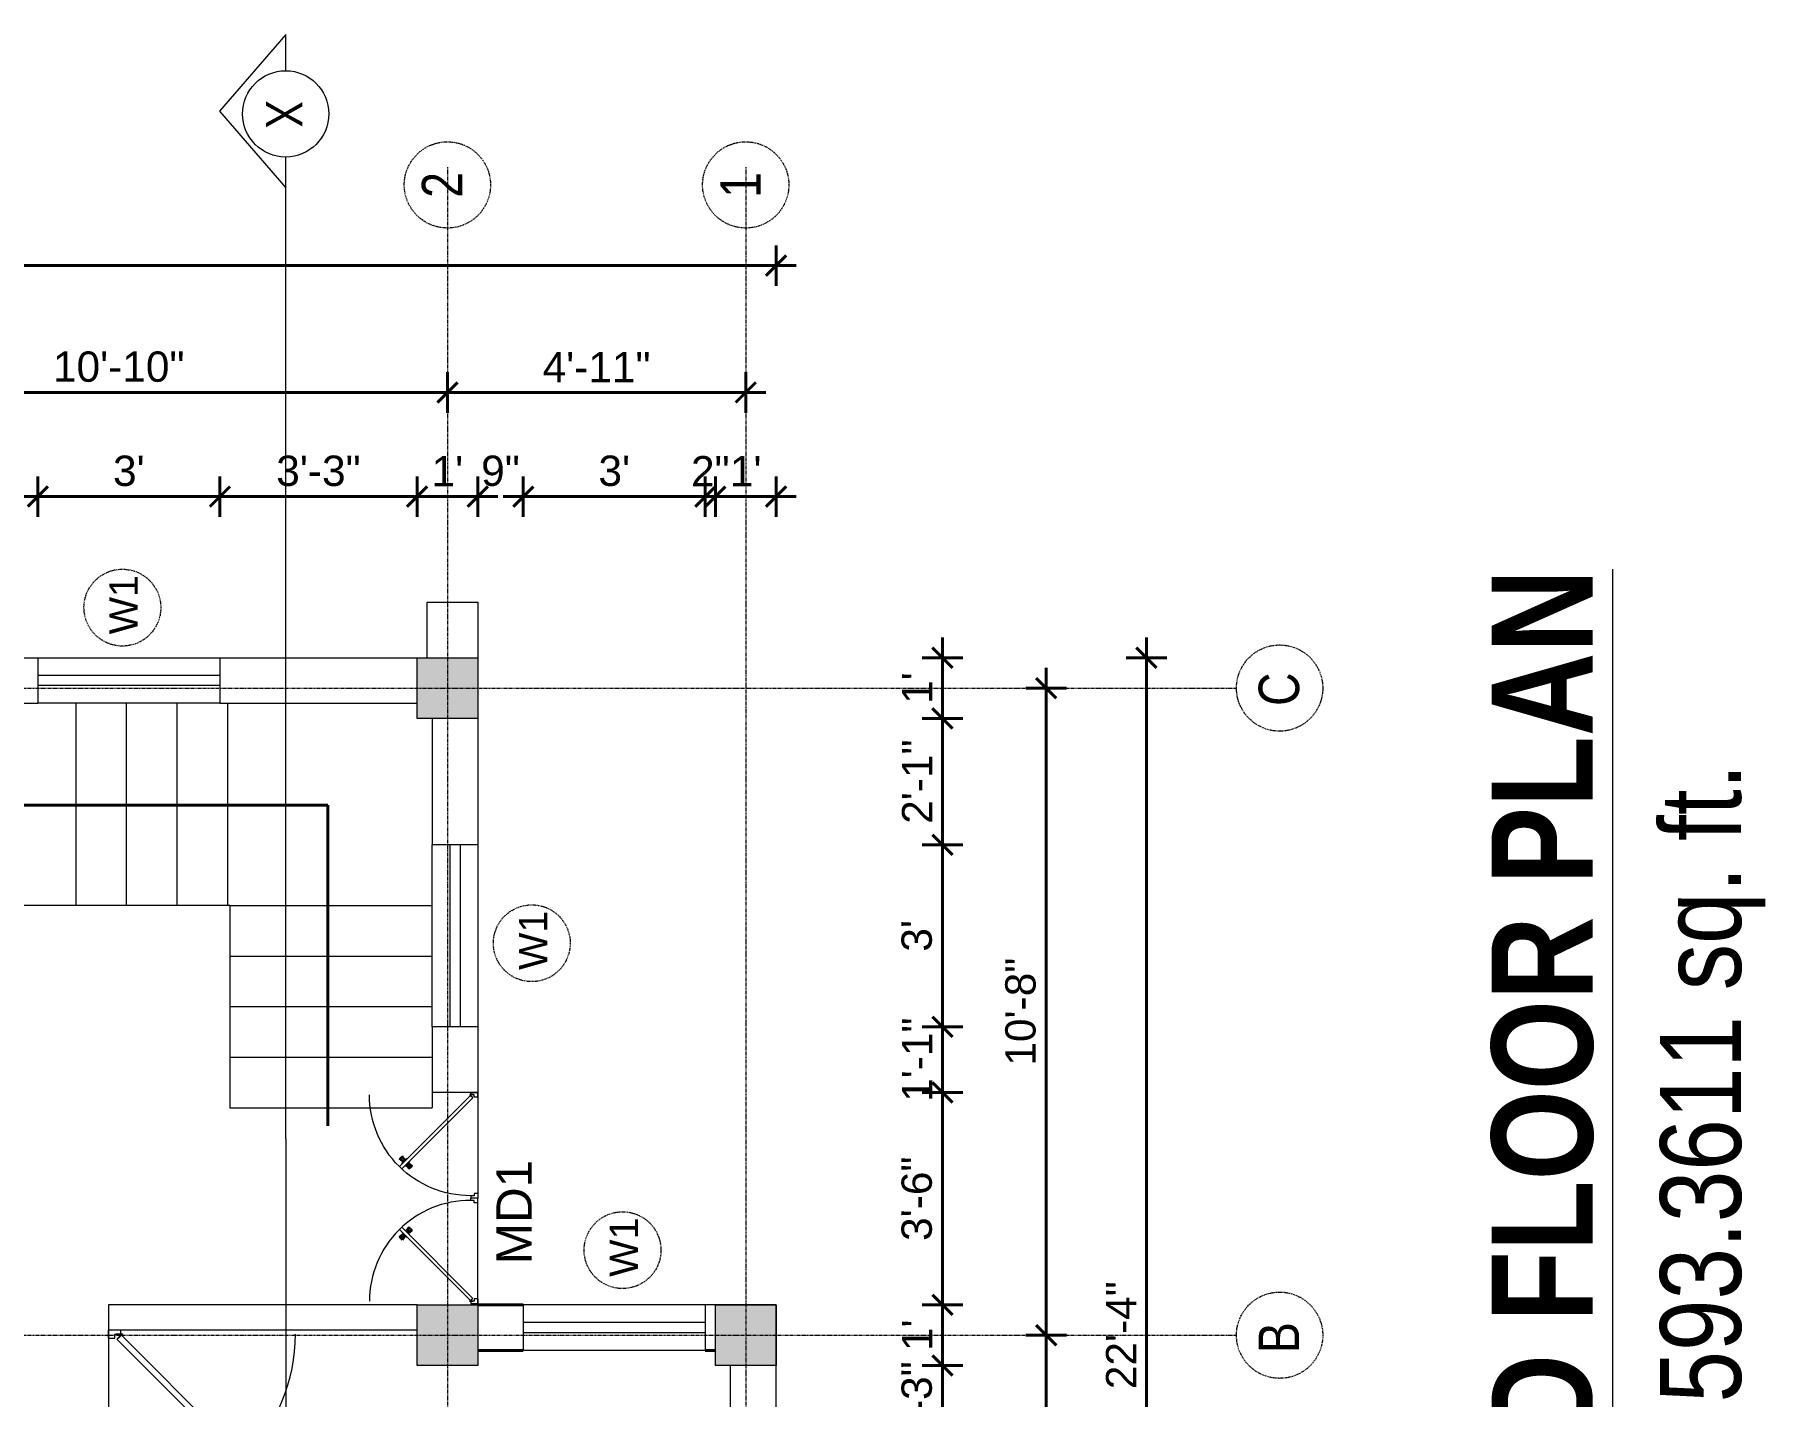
# Model space of a CAD drawing. Header units: inches. Extents: x 141029 to 166402, y -23568 to -18036.
# Drawn here: x 165023.8 to 165366.1, y -20693.5 to -20424.2 of the extents above; entities that cross this region are included whole.
import ezdxf

# ---------------------------------------------------------------- set-up
doc = ezdxf.new("R2010")
doc.units = ezdxf.units.IN
doc.header["$LTSCALE"] = 0.5
doc.header["$MEASUREMENT"] = 0
doc.header["$PDMODE"] = 66
doc.linetypes.add('CENTER', pattern=[2, 1.25, -0.25, 0.25, -0.25])
for name, color, linetype, lineweight in [('Annotate-Lite.w', 177, 'Continuous', 9), ('Annotations-Bold.w', 177, 'Continuous', 13), ('door', 202, 'Continuous', 5), ('DOOR & WIN', 1, 'Continuous', 25), ('PUERTAS', 7, 'Continuous', 9), ('TEXT', 220, 'Continuous', 9), ('Text-100.w', 254, 'Continuous', 9), ('wall', 1, 'Continuous', 40)]:
    doc.layers.add(name, color=color, linetype=linetype, lineweight=lineweight)
doc.styles.add('ARAIL', font='ARIALN.TTF')
doc.styles.add('arial', font='arial.ttf')
doc.styles.add('DIMTEXT', font='arial.ttf', dxfattribs={"height": 6})
doc.styles.add('gaurav', font='arial.ttf')
doc.styles.get("Standard").update_dxf_attribs({"font": 'arial.ttf'})
doc.dimstyles.new('1 by 96', dxfattribs={"dimtxt": 6, "dimasz": 4, "dimexe": 4, "dimexo": 4, "dimgap": 2, "dimtad": 1, "dimdec": 0, "dimzin": 0, "dimdsep": 46, "dimlunit": 4, "dimtxsty": 'Standard', "dimblk": 'ARCHTICK', "dimcen": 0, "dimdle": 4, "dimadec": 0, "dimazin": 0, "dimtfac": 1, "dimtdec": 0, "dimtix": 1, "dimtofl": 0, "dimtmove": 1, "dimatfit": 3, "dimldrblk": 'ARCHTICK', "dimfxl": 4, "dimfxlon": 1, "dimtolj": 1, "dimtzin": 0, "dimlwd": -1, "dimlwe": -1, "dimarcsym": 0})

# ---------------------------------------------------------------- blocks, each defined once
blk = doc.blocks.new('2ft6in')
at = {"layer": 'PUERTAS', "color": 2}
for p, q in [((0.84, 2.1), (21.02, 22.28)), ((21.71, 21.6), (1.47, 1.37)), ((18.33, 21.76), (18.31, 21.77)), ((21.71, 21.6), (21.02, 22.28)), ((21.18, 18.9), (21.2, 18.89)), ((0, 2), (0, 0)), ((0.6, 2), (0, 2)), ((1.33, 0), (0, 0)), ((0.6, 1.26), (0.6, 2.04)), ((0.67, 1.26), (0.6, 1.26)), ((0.67, 1.26), (0.67, 2.01)), ((0.67, 1), (0.67, 1.26)), ((1.33, 1), (0.67, 1)), ((1.31, 1.53), (0.79, 2.06)), ((1.36, 1.58), (0.81, 2.12)), ((1.36, 1.58), (1.31, 1.53)), ((1.47, 1.37), (1.31, 1.53)), ((1.33, 0), (1.33, 1)), ((28.67, 0), (28.67, 1)), ((28.67, 1), (29.33, 1)), ((28.67, 0), (30, 0)), ((29.33, 1), (29.33, 2)), ((29.33, 2), (30, 2)), ((30, 0), (30, 2))]:
    blk.add_line(p, q, dxfattribs=at)
at = {"layer": 'PUERTAS', "color": 8}
for p, q in [((18.81, 20.78), (18.04, 21.4)), ((18.86, 20.83), (18.08, 21.46)), ((18.95, 20.92), (18.2, 21.58)), ((18.44, 21.9), (18.31, 21.77)), ((19.07, 21.03), (18.34, 21.72)), ((18.44, 21.9), (18.56, 22.02)), ((18.58, 22.01), (18.56, 22.02)), ((19.3, 21.26), (18.61, 22)), ((19.42, 21.38), (18.75, 22.14)), ((19.51, 21.48), (18.88, 22.26)), ((18.91, 20.27), (19.19, 20.69)), ((19.55, 21.53), (18.93, 22.3)), ((19.13, 20.8), (19.03, 20.9)), ((19.15, 20.82), (19.05, 20.92)), ((19.09, 20.44), (19.25, 20.76)), ((19.19, 20.87), (19.1, 20.96)), ((19.25, 20.93), (19.16, 21.02)), ((19.28, 20.63), (19.32, 20.83)), ((19.4, 21.08), (19.31, 21.17)), ((19.47, 21.15), (19.38, 21.24)), ((19.43, 20.78), (19.4, 20.9)), ((19.51, 21.19), (19.42, 21.28)), ((19.55, 20.91), (19.43, 20.94)), ((19.53, 21.21), (19.44, 21.3)), ((19.7, 21.06), (19.51, 21.01)), ((19.89, 21.24), (19.58, 21.08)), ((20.07, 21.42), (19.64, 21.15)), ((19.69, 19.49), (20.12, 19.76)), ((19.87, 19.67), (20.18, 19.83)), ((20.06, 19.85), (20.25, 19.9)), ((20.21, 20), (20.33, 19.97)), ((20.23, 19.7), (20.32, 19.61)), ((20.25, 19.72), (20.34, 19.63)), ((20.29, 19.76), (20.38, 19.67)), ((20.33, 20.13), (20.36, 20.01)), ((20.36, 19.83), (20.45, 19.74)), ((20.48, 20.28), (20.44, 20.08)), ((20.5, 19.98), (20.6, 19.89)), ((20.67, 20.47), (20.51, 20.15)), ((20.85, 20.64), (20.57, 20.22)), ((20.57, 20.04), (20.66, 19.95)), ((20.61, 20.09), (20.7, 19.99)), ((20.63, 20.11), (20.72, 20.01)), ((20.69, 19.87), (21.42, 19.19)), ((20.81, 19.99), (21.56, 19.33)), ((20.9, 20.08), (21.68, 19.45)), ((20.95, 20.13), (21.72, 19.51)), ((20.21, 19.38), (20.83, 18.61)), ((20.25, 19.43), (20.88, 18.65)), ((20.34, 19.53), (21, 18.77)), ((20.46, 19.64), (21.14, 18.91)), ((21.32, 19.01), (21.2, 18.89)), ((21.32, 19.01), (21.44, 19.14)), ((21.43, 19.15), (21.44, 19.14)), ((0, 0), (30, 0))]:
    blk.add_line(p, q, dxfattribs=at)
at = {"layer": 'PUERTAS', "color": 1}
for p, q in [((18.06, 21.44), (18.48, 21.86)), ((18.74, 20.79), (18.06, 21.34)), ((18.08, 21.51), (18.45, 21.88)), ((18.11, 21.49), (18.08, 21.51)), ((18.82, 22.25), (18.45, 21.88)), ((18.9, 22.28), (18.48, 21.86)), ((18.84, 22.23), (18.82, 22.25)), ((18.83, 20.8), (19.18, 21.15)), ((18.84, 20.21), (19.1, 20.6)), ((18.85, 20.11), (18.84, 20.12)), ((18.92, 20.89), (18.93, 20.88)), ((19.54, 21.59), (18.99, 22.27)), ((19.02, 20.88), (19.24, 21.1)), ((19.12, 20.8), (19.03, 20.89)), ((19.1, 20.7), (19.11, 20.69)), ((19.1, 20.6), (19.1, 20.6)), ((19.11, 20.79), (19.33, 21.01)), ((19.54, 21.5), (19.18, 21.15)), ((19.45, 21.31), (19.24, 21.1)), ((19.55, 21.22), (19.33, 21.01)), ((19.45, 21.41), (19.45, 21.41)), ((19.54, 21.22), (19.45, 21.31)), ((19.64, 21.23), (19.64, 21.23)), ((19.74, 21.24), (19.73, 21.23)), ((20.12, 21.49), (19.74, 21.24)), ((20.12, 19.68), (20.12, 19.68)), ((20.21, 19.69), (20.43, 19.9)), ((20.22, 21.48), (20.22, 21.49)), ((20.22, 19.41), (20.57, 19.76)), ((20.22, 19.69), (20.31, 19.6)), ((20.31, 19.6), (20.52, 19.81)), ((20.65, 20.12), (20.43, 19.9)), ((20.74, 20.03), (20.52, 19.81)), ((20.93, 20.11), (20.57, 19.76)), ((20.64, 20.11), (20.73, 20.02)), ((20.66, 20.31), (20.65, 20.31)), ((20.65, 20.21), (20.65, 20.22)), ((20.91, 20.7), (20.66, 20.31)), ((20.84, 20.02), (20.83, 20.03)), ((20.91, 20.8), (20.91, 20.79)), ((21.02, 20.12), (21.7, 19.57)), ((19.53, 19.43), (19.54, 19.42)), ((19.64, 19.42), (20.02, 19.67)), ((20.02, 19.67), (20.03, 19.68)), ((20.22, 19.32), (20.76, 18.64)), ((20.31, 19.5), (20.31, 19.5)), ((20.86, 18.63), (21.28, 19.05)), ((20.91, 18.68), (20.94, 18.66)), ((20.94, 18.66), (21.31, 19.03)), ((21.7, 19.47), (21.28, 19.05)), ((21.67, 19.4), (21.31, 19.03)), ((21.65, 19.42), (21.67, 19.4))]:
    blk.add_line(p, q, dxfattribs=at)
at = {"layer": 'PUERTAS', "color": 2}
for radius in [0.129, 0.0627]:
    blk.add_circle((0.68, 2.14), radius, dxfattribs=at)
at = {"layer": 'PUERTAS', "color": 8}
blk.add_arc((0.68, 2.14), 28.65, 359.7285, 90.0333, dxfattribs=at)
at = {"layer": 'PUERTAS', "color": 1}
for centre, start, end in [((18.78, 20.84), 231.0764, 315), ((18.89, 20.16), 135, 225), ((18.94, 22.23), 38.9236, 135), ((18.97, 20.93), 225, 315), ((19.16, 20.74), 135, 219.7428), ((19.06, 20.65), 315, 39.7428), ((19.4, 21.36), 315, 45), ((19.49, 21.55), 315, 38.9236), ((19.6, 21.18), 50.2572, 135), ((19.68, 21.28), 230.2572, 315), ((20.07, 19.63), 50.2572, 135), ((20.17, 21.44), 45, 135), ((20.16, 19.73), 230.2572, 315), ((20.7, 20.26), 135, 219.7428), ((20.6, 20.17), 315, 39.7428), ((20.78, 19.98), 45, 135), ((20.87, 20.75), 315, 45), ((20.98, 20.07), 51.0764, 135), ((19.59, 19.47), 225, 315), ((20.27, 19.36), 135, 218.9236), ((20.35, 19.55), 135, 225), ((20.82, 18.68), 218.9236, 315), ((21.65, 19.52), 315, 51.0764)]:
    blk.add_arc(centre, 0.0667, start, end, dxfattribs=at)
blk = doc.blocks.new('*U215')
at = {"color": 3, "xscale": -1}
blk.add_blockref('2ft6in', (42, 0), dxfattribs=at)
blk = doc.blocks.new('MAIN DLOOR')
at = {"layer": 'door', "color": 3, "yscale": 0.7999999999374268, "zscale": 0.7999999998966563, "rotation": 180}
for p, xscale in [((11264.75, 306.61), 0.7999999999592546), ((11245.55, 306.61), -0.7999999999592546)]:
    blk.add_blockref('*U215', p, dxfattribs=dict(at, xscale=xscale))
blk = doc.blocks.new('3ft')
at = {"layer": 'PUERTAS', "color": 6}
for p, q in [((1.01, 2.52), (25.23, 26.74)), ((26.05, 25.92), (1.77, 1.64)), ((26.05, 25.92), (25.23, 26.74)), ((0, 2.4), (0, 0)), ((0.72, 2.4), (0, 2.4)), ((1.6, 0), (0, 0)), ((0.72, 1.52), (0.72, 2.44)), ((0.8, 1.52), (0.72, 1.52)), ((0.8, 1.52), (0.8, 2.41)), ((0.8, 1.2), (0.8, 1.52)), ((1.6, 1.2), (0.8, 1.2)), ((1.57, 1.84), (0.94, 2.47)), ((1.63, 1.89), (0.97, 2.55)), ((1.63, 1.89), (1.57, 1.84)), ((1.77, 1.64), (1.57, 1.84)), ((1.6, 0), (1.6, 1.2)), ((34.4, 0), (34.4, 1.2)), ((34.4, 1.2), (35.2, 1.2)), ((34.4, 0), (36, 0)), ((35.2, 1.2), (35.2, 2.4)), ((35.2, 2.4), (36, 2.4)), ((36, 0), (36, 2.4))]:
    blk.add_line(p, q, dxfattribs=at)
at = {"layer": 'PUERTAS', "color": 8}
for p, q in [((22.57, 24.94), (21.65, 25.68)), ((22.63, 24.99), (21.69, 25.75)), ((22.74, 25.1), (21.84, 25.9)), ((22.13, 26.28), (21.98, 26.13)), ((22.88, 25.24), (22.01, 26.06)), ((22.13, 26.28), (22.27, 26.42)), ((22.29, 26.41), (22.27, 26.42)), ((23.16, 25.52), (22.34, 26.39)), ((23.3, 25.66), (22.5, 26.56)), ((23.41, 25.77), (22.65, 26.71)), ((22.69, 24.32), (23.02, 24.83)), ((23.46, 25.83), (22.72, 26.75)), ((22.95, 24.96), (22.84, 25.07)), ((22.98, 24.99), (22.86, 25.1)), ((23.03, 25.04), (22.91, 25.15)), ((22.91, 24.53), (23.1, 24.91)), ((23.11, 25.12), (22.99, 25.23)), ((23.13, 24.76), (23.18, 24.99)), ((23.28, 25.3), (23.17, 25.41)), ((23.36, 25.37), (23.25, 25.49)), ((23.31, 24.94), (23.28, 25.08)), ((23.41, 25.43), (23.3, 25.54)), ((23.46, 25.09), (23.32, 25.13)), ((23.44, 25.45), (23.33, 25.56)), ((23.64, 25.27), (23.41, 25.22)), ((23.87, 25.49), (23.49, 25.3)), ((24.08, 25.71), (23.57, 25.38)), ((24.25, 24), (24.39, 23.97)), ((24.4, 24.15), (24.43, 24.01)), ((24.58, 24.33), (24.52, 24.1)), ((24.6, 23.97), (24.72, 23.86)), ((24.8, 24.56), (24.61, 24.18)), ((25.02, 24.77), (24.68, 24.26)), ((24.68, 24.05), (24.79, 23.94)), ((24.73, 24.1), (24.85, 23.99)), ((24.76, 24.13), (24.87, 24.02)), ((24.97, 23.99), (25.87, 23.2)), ((25.08, 24.1), (26.02, 23.34)), ((25.14, 24.15), (26.06, 23.41)), ((23.63, 23.38), (24.14, 23.72)), ((23.84, 23.6), (24.22, 23.79)), ((24.07, 23.82), (24.3, 23.88)), ((24.25, 23.26), (24.99, 22.34)), ((24.27, 23.64), (24.38, 23.53)), ((24.3, 23.67), (24.41, 23.56)), ((24.3, 23.32), (25.06, 22.38)), ((24.35, 23.72), (24.46, 23.61)), ((24.41, 23.43), (25.2, 22.53)), ((24.43, 23.8), (24.54, 23.69)), ((24.55, 23.57), (25.37, 22.7)), ((24.83, 23.85), (25.7, 23.03)), ((25.58, 22.82), (25.43, 22.67)), ((25.58, 22.82), (25.73, 22.97)), ((25.72, 22.98), (25.73, 22.97)), ((0, 0), (36, 0))]:
    blk.add_line(p, q, dxfattribs=at)
at = {"layer": 'PUERTAS', "color": 1}
for p, q in [((21.67, 25.73), (22.17, 26.23)), ((22.49, 24.95), (21.67, 25.61)), ((21.7, 25.82), (22.14, 26.26)), ((21.73, 25.79), (21.7, 25.82)), ((22.58, 26.7), (22.14, 26.26)), ((22.67, 26.73), (22.17, 26.23)), ((22.61, 26.67), (22.58, 26.7)), ((22.6, 24.96), (23.02, 25.38)), ((22.61, 24.25), (22.92, 24.72)), ((22.62, 24.13), (22.61, 24.14)), ((22.7, 25.07), (22.71, 25.06)), ((23.45, 25.91), (22.79, 26.73)), ((22.82, 25.06), (23.08, 25.32)), ((22.94, 24.95), (22.83, 25.07)), ((22.92, 24.72), (22.92, 24.72)), ((22.93, 24.94), (23.19, 25.21)), ((22.93, 24.84), (22.93, 24.83)), ((23.44, 25.81), (23.02, 25.38)), ((23.34, 25.58), (23.08, 25.32)), ((23.46, 25.47), (23.19, 25.21)), ((23.33, 25.7), (23.34, 25.69)), ((23.45, 25.46), (23.33, 25.57)), ((23.57, 25.47), (23.57, 25.47)), ((24.15, 25.79), (23.68, 25.48)), ((23.68, 25.48), (23.68, 25.48)), ((24.27, 25.78), (24.26, 25.79)), ((24.78, 24.15), (24.51, 23.89)), ((24.89, 24.03), (24.63, 23.77)), ((25.11, 24.14), (24.69, 23.71)), ((24.77, 24.14), (24.88, 24.03)), ((24.79, 24.38), (24.78, 24.37)), ((24.78, 24.26), (24.78, 24.26)), ((25.1, 24.84), (24.79, 24.38)), ((25, 24.03), (25, 24.03)), ((25.09, 24.96), (25.1, 24.95)), ((25.22, 24.14), (26.03, 23.48)), ((23.44, 23.31), (23.45, 23.3)), ((23.56, 23.3), (24.03, 23.61)), ((24.03, 23.61), (24.03, 23.62)), ((24.14, 23.62), (24.14, 23.62)), ((24.25, 23.62), (24.51, 23.89)), ((24.26, 23.29), (24.69, 23.71)), ((24.26, 23.63), (24.37, 23.52)), ((24.26, 23.18), (24.92, 22.37)), ((24.37, 23.52), (24.63, 23.77)), ((24.37, 23.4), (24.37, 23.4)), ((25.04, 22.36), (25.54, 22.86)), ((25.1, 22.42), (25.13, 22.39)), ((25.13, 22.39), (25.57, 22.83)), ((26.04, 23.37), (25.54, 22.86)), ((26.01, 23.27), (25.57, 22.83)), ((25.98, 23.3), (26.01, 23.27))]:
    blk.add_line(p, q, dxfattribs=at)
at = {"layer": 'PUERTAS', "color": 2}
for p, q in [((21.99, 26.11), (21.98, 26.13)), ((25.42, 22.68), (25.43, 22.67))]:
    blk.add_line(p, q, dxfattribs=at)
at = {"layer": 'PUERTAS', "color": 6}
for radius in [0.155, 0.0752]:
    blk.add_circle((0.82, 2.56), radius, dxfattribs=at)
blk.add_arc((0.82, 2.56), 34.38, 359.7285, 90.0333, dxfattribs=at)
at = {"layer": 'PUERTAS', "color": 1}
for centre, start, end in [((22.54, 25.01), 231.0764, 315), ((22.67, 24.2), 135, 225), ((22.73, 26.68), 38.9236, 135), ((22.77, 25.12), 225, 315), ((22.99, 24.89), 135, 219.7428), ((22.87, 24.78), 315, 39.7428), ((23.28, 25.63), 315, 45), ((23.39, 25.86), 315, 38.9236), ((23.51, 25.41), 50.2572, 135), ((23.62, 25.53), 230.2572, 315), ((24.2, 25.73), 45, 135), ((24.84, 24.31), 135, 219.7428), ((24.72, 24.21), 315, 39.7428), ((24.94, 23.98), 45, 135), ((25.04, 24.89), 315, 45), ((25.17, 24.08), 51.0764, 135), ((23.51, 23.36), 225, 315), ((24.09, 23.56), 50.2572, 135), ((24.2, 23.68), 230.2572, 315), ((24.32, 23.23), 135, 218.9236), ((24.42, 23.46), 135, 225), ((24.98, 22.42), 218.9236, 315), ((25.98, 23.42), 315, 51.0764)]:
    blk.add_arc(centre, 0.08, start, end, dxfattribs=at)
blk = doc.blocks.new('*U213')
at = {"color": 3, "xscale": -1}
blk.add_blockref('3ft', (42, 0), dxfattribs=at)
blk = doc.blocks.new('_ArchTick')
at = {"color": 0, "linetype": 'ByBlock', "const_width": 0.15}
blk.add_lwpolyline([(-0.5, -0.5), (0.5, 0.5)], dxfattribs=at)
blk = doc.blocks.new('*D709')
at = {"layer": 'Defpoints', "color": 0, "transparency": 16777216}
for p in [(165099.43, -20515.58), (165060.43, -20547.45), (165099.43, -20547.45)]:
    blk.add_point(p, dxfattribs=at)
at = {"layer": 'wall', "color": 0, "transparency": 16777216}
for p, q in [((165060.43, -20519.58), (165060.43, -20511.58)), ((165099.43, -20519.58), (165099.43, -20511.58)), ((165056.43, -20515.58), (165103.43, -20515.58))]:
    blk.add_line(p, q, dxfattribs=at)
at = {"layer": 'wall', "color": 0, "transparency": 16777216, "xscale": 4, "yscale": 4, "zscale": 4, "rotation": 180}
blk.add_blockref('_ArchTick', (165060.43, -20515.58), dxfattribs=at)
at = {"layer": 'wall', "color": 0, "transparency": 16777216, "xscale": 4, "yscale": 4, "zscale": 4}
blk.add_blockref('_ArchTick', (165099.43, -20515.58), dxfattribs=at)
at = {"layer": 'wall', "color": 0, "transparency": 16777216, "insert": (165079.93, -20510.51), "char_height": 6, "attachment_point": 5}
blk.add_mtext('\\A1;3\'-3"', dxfattribs=at)
blk = doc.blocks.new('*D710')
at = {"layer": 'Defpoints', "color": 0, "transparency": 16777216}
for p in [(165111.43, -20515.58), (165099.43, -20547.45), (165111.43, -20547.45)]:
    blk.add_point(p, dxfattribs=at)
at = {"layer": 'wall', "color": 0, "transparency": 16777216}
for p, q in [((165099.43, -20519.58), (165099.43, -20511.58)), ((165111.43, -20519.58), (165111.43, -20511.58)), ((165095.43, -20515.58), (165115.43, -20515.58))]:
    blk.add_line(p, q, dxfattribs=at)
at = {"layer": 'wall', "color": 0, "transparency": 16777216, "xscale": 4, "yscale": 4, "zscale": 4, "rotation": 180}
blk.add_blockref('_ArchTick', (165099.43, -20515.58), dxfattribs=at)
at = {"layer": 'wall', "color": 0, "transparency": 16777216, "xscale": 4, "yscale": 4, "zscale": 4}
blk.add_blockref('_ArchTick', (165111.43, -20515.58), dxfattribs=at)
at = {"layer": 'wall', "color": 0, "transparency": 16777216, "insert": (165105.43, -20510.56), "char_height": 6, "attachment_point": 5}
blk.add_mtext("\\A1;1'", dxfattribs=at)
blk = doc.blocks.new('*D711')
at = {"layer": 'Defpoints', "color": 0, "transparency": 16777216}
for p in [(165120.43, -20515.58), (165111.43, -20547.45), (165120.43, -20675.45)]:
    blk.add_point(p, dxfattribs=at)
at = {"layer": 'wall', "color": 0, "transparency": 16777216}
for p, q in [((165111.43, -20519.58), (165111.43, -20511.58)), ((165120.43, -20519.58), (165120.43, -20511.58))]:
    blk.add_line(p, q, dxfattribs=at)
at = {"layer": 'wall', "color": 0, "transparency": 16777216, "insert": (165115.93, -20510.51), "char_height": 6, "attachment_point": 5}
blk.add_mtext('\\A1;9"', dxfattribs=at)
blk = doc.blocks.new('*D712')
at = {"layer": 'Defpoints', "color": 0, "transparency": 16777216}
for p in [(165156.43, -20515.58), (165120.43, -20675.45), (165156.43, -20675.45)]:
    blk.add_point(p, dxfattribs=at)
at = {"layer": 'wall', "color": 0, "transparency": 16777216}
for p, q in [((165120.43, -20519.58), (165120.43, -20511.58)), ((165156.43, -20519.58), (165156.43, -20511.58)), ((165116.43, -20515.58), (165160.43, -20515.58))]:
    blk.add_line(p, q, dxfattribs=at)
at = {"layer": 'wall', "color": 0, "transparency": 16777216, "xscale": 4, "yscale": 4, "zscale": 4, "rotation": 180}
blk.add_blockref('_ArchTick', (165120.43, -20515.58), dxfattribs=at)
at = {"layer": 'wall', "color": 0, "transparency": 16777216, "xscale": 4, "yscale": 4, "zscale": 4}
blk.add_blockref('_ArchTick', (165156.43, -20515.58), dxfattribs=at)
at = {"layer": 'wall', "color": 0, "transparency": 16777216, "insert": (165138.43, -20510.51), "char_height": 6, "attachment_point": 5}
blk.add_mtext("\\A1;3'", dxfattribs=at)
blk = doc.blocks.new('*D713')
at = {"layer": 'Defpoints', "color": 0, "transparency": 16777216}
for p in [(165158.43, -20515.58), (165156.43, -20675.45), (165158.43, -20675.45)]:
    blk.add_point(p, dxfattribs=at)
at = {"layer": 'wall', "color": 0, "transparency": 16777216}
for p, q in [((165156.43, -20519.58), (165156.43, -20511.58)), ((165158.43, -20519.58), (165158.43, -20511.58))]:
    blk.add_line(p, q, dxfattribs=at)
at = {"layer": 'wall', "color": 0, "transparency": 16777216, "insert": (165157.43, -20510.56), "char_height": 6, "attachment_point": 5}
blk.add_mtext('\\A1;2"', dxfattribs=at)
blk = doc.blocks.new('*D714')
at = {"layer": 'Defpoints', "color": 0, "transparency": 16777216}
for p in [(165170.43, -20515.58), (165158.43, -20675.45), (165170.43, -20675.45)]:
    blk.add_point(p, dxfattribs=at)
at = {"layer": 'wall', "color": 0, "transparency": 16777216}
for p, q in [((165158.43, -20519.58), (165158.43, -20511.58)), ((165170.43, -20519.58), (165170.43, -20511.58)), ((165154.43, -20515.58), (165174.43, -20515.58))]:
    blk.add_line(p, q, dxfattribs=at)
at = {"layer": 'wall', "color": 0, "transparency": 16777216, "xscale": 4, "yscale": 4, "zscale": 4, "rotation": 180}
blk.add_blockref('_ArchTick', (165158.43, -20515.58), dxfattribs=at)
at = {"layer": 'wall', "color": 0, "transparency": 16777216, "xscale": 4, "yscale": 4, "zscale": 4}
blk.add_blockref('_ArchTick', (165170.43, -20515.58), dxfattribs=at)
at = {"layer": 'wall', "color": 0, "transparency": 16777216, "insert": (165164.43, -20510.56), "char_height": 6, "attachment_point": 5}
blk.add_mtext("\\A1;1'", dxfattribs=at)
blk = doc.blocks.new('*D716')
at = {"layer": 'Defpoints', "color": 0, "transparency": 16777216}
for p in [(165105.43, -20494.98), (164975.43, -20547.45), (165105.43, -20547.45)]:
    blk.add_point(p, dxfattribs=at)
at = {"layer": 'wall', "color": 0, "transparency": 16777216}
for p, q in [((164975.43, -20498.98), (164975.43, -20490.98)), ((165105.43, -20498.98), (165105.43, -20490.98)), ((164971.43, -20494.98), (165109.43, -20494.98))]:
    blk.add_line(p, q, dxfattribs=at)
at = {"layer": 'wall', "color": 0, "transparency": 16777216, "xscale": 4, "yscale": 4, "zscale": 4, "rotation": 180}
blk.add_blockref('_ArchTick', (164975.43, -20494.98), dxfattribs=at)
at = {"layer": 'wall', "color": 0, "transparency": 16777216, "xscale": 4, "yscale": 4, "zscale": 4}
blk.add_blockref('_ArchTick', (165105.43, -20494.98), dxfattribs=at)
at = {"layer": 'wall', "color": 0, "transparency": 16777216, "insert": (165040.43, -20489.91), "char_height": 6, "attachment_point": 5}
blk.add_mtext('\\A1;10\'-10"', dxfattribs=at)
blk = doc.blocks.new('*D717')
at = {"layer": 'Defpoints', "color": 0, "transparency": 16777216}
for p in [(165164.43, -20494.98), (165105.43, -20547.45), (165164.43, -20675.45)]:
    blk.add_point(p, dxfattribs=at)
at = {"layer": 'wall', "color": 0, "transparency": 16777216}
for p, q in [((165105.43, -20498.98), (165105.43, -20490.98)), ((165164.43, -20498.98), (165164.43, -20490.98)), ((165101.43, -20494.98), (165168.43, -20494.98))]:
    blk.add_line(p, q, dxfattribs=at)
at = {"layer": 'wall', "color": 0, "transparency": 16777216, "xscale": 4, "yscale": 4, "zscale": 4, "rotation": 180}
blk.add_blockref('_ArchTick', (165105.43, -20494.98), dxfattribs=at)
at = {"layer": 'wall', "color": 0, "transparency": 16777216, "xscale": 4, "yscale": 4, "zscale": 4}
blk.add_blockref('_ArchTick', (165164.43, -20494.98), dxfattribs=at)
at = {"layer": 'wall', "color": 0, "transparency": 16777216, "insert": (165134.93, -20489.96), "char_height": 6, "attachment_point": 5}
blk.add_mtext('\\A1;4\'-11"', dxfattribs=at)
blk = doc.blocks.new('*D718')
at = {"layer": 'Defpoints', "color": 0, "transparency": 16777216}
for p in [(164823.43, -20469.89), (164823.43, -20675.45), (165170.43, -20675.45)]:
    blk.add_point(p, dxfattribs=at)
at = {"layer": 'wall', "color": 0, "transparency": 16777216}
for p, q in [((164823.43, -20473.89), (164823.43, -20465.89)), ((165170.43, -20473.89), (165170.43, -20465.89)), ((165174.43, -20469.89), (164819.43, -20469.89))]:
    blk.add_line(p, q, dxfattribs=at)
at = {"layer": 'wall', "color": 0, "transparency": 16777216, "xscale": 4, "yscale": 4, "zscale": 4, "rotation": 180}
blk.add_blockref('_ArchTick', (164823.43, -20469.89), dxfattribs=at)
at = {"layer": 'wall', "color": 0, "transparency": 16777216, "xscale": 4, "yscale": 4, "zscale": 4}
blk.add_blockref('_ArchTick', (165170.43, -20469.89), dxfattribs=at)
at = {"layer": 'wall', "color": 0, "transparency": 16777216, "insert": (164996.93, -20464.83), "char_height": 6, "attachment_point": 5}
blk.add_mtext('\\A1;28\'-11"', dxfattribs=at)
blk = doc.blocks.new('*D722')
at = {"layer": 'Defpoints', "color": 0, "transparency": 16777216}
for p in [(165170.43, -20687.45), (165203.34, -20687.45), (165170.43, -20702.45)]:
    blk.add_point(p, dxfattribs=at)
at = {"layer": 'wall', "color": 0, "transparency": 16777216}
for p, q in [((165203.34, -20706.45), (165203.34, -20683.45)), ((165199.34, -20687.45), (165207.34, -20687.45)), ((165199.34, -20702.45), (165207.34, -20702.45))]:
    blk.add_line(p, q, dxfattribs=at)
at = {"layer": 'wall', "color": 0, "transparency": 16777216, "xscale": 4, "yscale": 4, "zscale": 4}
for p, rotation in [((165203.34, -20687.45), 90), ((165203.34, -20702.45), 270)]:
    blk.add_blockref('_ArchTick', p, dxfattribs=dict(at, rotation=rotation))
at = {"layer": 'wall', "color": 0, "transparency": 16777216, "insert": (165198.28, -20694.95), "char_height": 6, "attachment_point": 5, "rotation": 90}
blk.add_mtext('\\A1;1\'-3"', dxfattribs=at)
blk = doc.blocks.new('*D723')
at = {"layer": 'Defpoints', "color": 0, "transparency": 16777216}
for p in [(165170.43, -20675.45), (165203.34, -20675.45), (165170.43, -20687.45)]:
    blk.add_point(p, dxfattribs=at)
at = {"layer": 'wall', "color": 0, "transparency": 16777216}
for p, q in [((165203.34, -20691.45), (165203.34, -20671.45)), ((165199.34, -20675.45), (165207.34, -20675.45)), ((165199.34, -20687.45), (165207.34, -20687.45))]:
    blk.add_line(p, q, dxfattribs=at)
at = {"layer": 'wall', "color": 0, "transparency": 16777216, "xscale": 4, "yscale": 4, "zscale": 4}
for p, rotation in [((165203.34, -20675.45), 90), ((165203.34, -20687.45), 270)]:
    blk.add_blockref('_ArchTick', p, dxfattribs=dict(at, rotation=rotation))
at = {"layer": 'wall', "color": 0, "transparency": 16777216, "insert": (165198.33, -20681.45), "char_height": 6, "attachment_point": 5, "rotation": 90}
blk.add_mtext("\\A1;1'", dxfattribs=at)
blk = doc.blocks.new('*D724')
at = {"layer": 'Defpoints', "color": 0, "transparency": 16777216}
for p in [(165111.43, -20633.45), (165203.34, -20633.45), (165170.43, -20675.45)]:
    blk.add_point(p, dxfattribs=at)
at = {"layer": 'wall', "color": 0, "transparency": 16777216}
for p, q in [((165203.34, -20679.45), (165203.34, -20629.45)), ((165199.34, -20633.45), (165207.34, -20633.45)), ((165199.34, -20675.45), (165207.34, -20675.45))]:
    blk.add_line(p, q, dxfattribs=at)
at = {"layer": 'wall', "color": 0, "transparency": 16777216, "xscale": 4, "yscale": 4, "zscale": 4}
for p, rotation in [((165203.34, -20633.45), 90), ((165203.34, -20675.45), 270)]:
    blk.add_blockref('_ArchTick', p, dxfattribs=dict(at, rotation=rotation))
at = {"layer": 'wall', "color": 0, "transparency": 16777216, "insert": (165198.28, -20654.45), "char_height": 6, "attachment_point": 5, "rotation": 90}
blk.add_mtext('\\A1;3\'-6"', dxfattribs=at)
blk = doc.blocks.new('*D725')
at = {"layer": 'Defpoints', "color": 0, "transparency": 16777216}
for p in [(165111.43, -20620.45), (165203.34, -20620.45), (165111.43, -20633.45)]:
    blk.add_point(p, dxfattribs=at)
at = {"layer": 'wall', "color": 0, "transparency": 16777216}
for p, q in [((165203.34, -20637.45), (165203.34, -20616.45)), ((165199.34, -20620.45), (165207.34, -20620.45)), ((165199.34, -20633.45), (165207.34, -20633.45))]:
    blk.add_line(p, q, dxfattribs=at)
at = {"layer": 'wall', "color": 0, "transparency": 16777216, "xscale": 4, "yscale": 4, "zscale": 4}
for p, rotation in [((165203.34, -20620.45), 90), ((165203.34, -20633.45), 270)]:
    blk.add_blockref('_ArchTick', p, dxfattribs=dict(at, rotation=rotation))
at = {"layer": 'wall', "color": 0, "transparency": 16777216, "insert": (165198.33, -20626.95), "char_height": 6, "attachment_point": 5, "rotation": 90}
blk.add_mtext('\\A1;1\'-1"', dxfattribs=at)
blk = doc.blocks.new('*D726')
at = {"layer": 'Defpoints', "color": 0, "transparency": 16777216}
for p in [(165111.43, -20584.45), (165203.34, -20584.45), (165111.43, -20620.45)]:
    blk.add_point(p, dxfattribs=at)
at = {"layer": 'wall', "color": 0, "transparency": 16777216}
for p, q in [((165203.34, -20624.45), (165203.34, -20580.45)), ((165199.34, -20584.45), (165207.34, -20584.45)), ((165199.34, -20620.45), (165207.34, -20620.45))]:
    blk.add_line(p, q, dxfattribs=at)
at = {"layer": 'wall', "color": 0, "transparency": 16777216, "xscale": 4, "yscale": 4, "zscale": 4}
for p, rotation in [((165203.34, -20584.45), 90), ((165203.34, -20620.45), 270)]:
    blk.add_blockref('_ArchTick', p, dxfattribs=dict(at, rotation=rotation))
at = {"layer": 'wall', "color": 0, "transparency": 16777216, "insert": (165198.28, -20602.45), "char_height": 6, "attachment_point": 5, "rotation": 90}
blk.add_mtext("\\A1;3'", dxfattribs=at)
blk = doc.blocks.new('*D727')
at = {"layer": 'Defpoints', "color": 0, "transparency": 16777216}
for p in [(165111.43, -20559.45), (165203.34, -20559.45), (165111.43, -20584.45)]:
    blk.add_point(p, dxfattribs=at)
at = {"layer": 'wall', "color": 0, "transparency": 16777216}
for p, q in [((165203.34, -20588.45), (165203.34, -20555.45)), ((165199.34, -20559.45), (165207.34, -20559.45)), ((165199.34, -20584.45), (165207.34, -20584.45))]:
    blk.add_line(p, q, dxfattribs=at)
at = {"layer": 'wall', "color": 0, "transparency": 16777216, "xscale": 4, "yscale": 4, "zscale": 4}
for p, rotation in [((165203.34, -20559.45), 90), ((165203.34, -20584.45), 270)]:
    blk.add_blockref('_ArchTick', p, dxfattribs=dict(at, rotation=rotation))
at = {"layer": 'wall', "color": 0, "transparency": 16777216, "insert": (165198.33, -20571.95), "char_height": 6, "attachment_point": 5, "rotation": 90}
blk.add_mtext('\\A1;2\'-1"', dxfattribs=at)
blk = doc.blocks.new('*D728')
at = {"layer": 'Defpoints', "color": 0, "transparency": 16777216}
for p in [(165111.43, -20547.45), (165203.34, -20547.45), (165111.43, -20559.45)]:
    blk.add_point(p, dxfattribs=at)
at = {"layer": 'wall', "color": 0, "transparency": 16777216}
for p, q in [((165203.34, -20563.45), (165203.34, -20543.45)), ((165199.34, -20547.45), (165207.34, -20547.45)), ((165199.34, -20559.45), (165207.34, -20559.45))]:
    blk.add_line(p, q, dxfattribs=at)
at = {"layer": 'wall', "color": 0, "transparency": 16777216, "xscale": 4, "yscale": 4, "zscale": 4}
for p, rotation in [((165203.34, -20547.45), 90), ((165203.34, -20559.45), 270)]:
    blk.add_blockref('_ArchTick', p, dxfattribs=dict(at, rotation=rotation))
at = {"layer": 'wall', "color": 0, "transparency": 16777216, "insert": (165198.33, -20553.45), "char_height": 6, "attachment_point": 5, "rotation": 90}
blk.add_mtext("\\A1;1'", dxfattribs=at)
blk = doc.blocks.new('*D681')
at = {"layer": 'Defpoints', "color": 0, "transparency": 16777216}
for p in [(165170.43, -20681.45), (165223.86, -20681.45), (165170.43, -20809.45)]:
    blk.add_point(p, dxfattribs=at)
at = {"layer": 'wall', "color": 0, "transparency": 16777216}
for p, q in [((165223.86, -20813.45), (165223.86, -20677.45)), ((165219.86, -20681.45), (165227.86, -20681.45)), ((165219.86, -20809.45), (165227.86, -20809.45))]:
    blk.add_line(p, q, dxfattribs=at)
at = {"layer": 'wall', "color": 0, "transparency": 16777216, "xscale": 4, "yscale": 4, "zscale": 4}
for p, rotation in [((165223.86, -20681.45), 90), ((165223.86, -20809.45), 270)]:
    blk.add_blockref('_ArchTick', p, dxfattribs=dict(at, rotation=rotation))
at = {"layer": 'wall', "color": 0, "transparency": 16777216, "insert": (165218.8, -20745.45), "char_height": 6, "attachment_point": 5, "rotation": 90}
blk.add_mtext('\\A1;10\'-8"', dxfattribs=at)
blk = doc.blocks.new('*D682')
at = {"layer": 'Defpoints', "color": 0, "transparency": 16777216}
for p in [(165111.43, -20553.45), (165223.86, -20553.45), (165170.43, -20681.45)]:
    blk.add_point(p, dxfattribs=at)
at = {"layer": 'wall', "color": 0, "transparency": 16777216}
for p, q in [((165223.86, -20685.45), (165223.86, -20549.45)), ((165219.86, -20553.45), (165227.86, -20553.45)), ((165219.86, -20681.45), (165227.86, -20681.45))]:
    blk.add_line(p, q, dxfattribs=at)
at = {"layer": 'wall', "color": 0, "transparency": 16777216, "xscale": 4, "yscale": 4, "zscale": 4}
for p, rotation in [((165223.86, -20553.45), 90), ((165223.86, -20681.45), 270)]:
    blk.add_blockref('_ArchTick', p, dxfattribs=dict(at, rotation=rotation))
at = {"layer": 'wall', "color": 0, "transparency": 16777216, "insert": (165218.8, -20617.45), "char_height": 6, "attachment_point": 5, "rotation": 90}
blk.add_mtext('\\A1;10\'-8"', dxfattribs=at)
blk = doc.blocks.new('*D683')
at = {"layer": 'Defpoints', "color": 0, "transparency": 16777216}
for p in [(165111.43, -20547.45), (165243.69, -20547.45), (165170.43, -20815.45)]:
    blk.add_point(p, dxfattribs=at)
at = {"layer": 'wall', "color": 0, "transparency": 16777216}
for p, q in [((165243.69, -20819.45), (165243.69, -20543.45)), ((165239.69, -20547.45), (165247.69, -20547.45)), ((165239.69, -20815.45), (165247.69, -20815.45))]:
    blk.add_line(p, q, dxfattribs=at)
at = {"layer": 'wall', "color": 0, "transparency": 16777216, "xscale": 4, "yscale": 4, "zscale": 4}
for p, rotation in [((165243.69, -20547.45), 90), ((165243.69, -20815.45), 270)]:
    blk.add_blockref('_ArchTick', p, dxfattribs=dict(at, rotation=rotation))
at = {"layer": 'wall', "color": 0, "transparency": 16777216, "insert": (165238.68, -20681.45), "char_height": 6, "attachment_point": 5, "rotation": 90}
blk.add_mtext('\\A1;22\'-4"', dxfattribs=at)
blk = doc.blocks.new('*D729')
at = {"layer": 'Defpoints', "color": 0, "transparency": 16777216}
for p in [(165024.43, -20515.58), (165024.43, -20547.45), (165060.43, -20547.45)]:
    blk.add_point(p, dxfattribs=at)
at = {"layer": 'wall', "color": 0, "transparency": 16777216}
for p, q in [((165024.43, -20519.58), (165024.43, -20511.58)), ((165060.43, -20519.58), (165060.43, -20511.58)), ((165064.43, -20515.58), (165020.43, -20515.58))]:
    blk.add_line(p, q, dxfattribs=at)
at = {"layer": 'wall', "color": 0, "transparency": 16777216, "xscale": 4, "yscale": 4, "zscale": 4, "rotation": 180}
blk.add_blockref('_ArchTick', (165024.43, -20515.58), dxfattribs=at)
at = {"layer": 'wall', "color": 0, "transparency": 16777216, "xscale": 4, "yscale": 4, "zscale": 4}
blk.add_blockref('_ArchTick', (165060.43, -20515.58), dxfattribs=at)
at = {"layer": 'wall', "color": 0, "transparency": 16777216, "insert": (165042.43, -20510.51), "char_height": 6, "attachment_point": 5}
blk.add_mtext("\\A1;3'", dxfattribs=at)
blk = doc.blocks.new('*D734')
at = {"layer": 'Defpoints', "color": 0, "transparency": 16777216}
for p in [(164981.43, -20515.58), (164981.43, -20547.45), (165024.43, -20547.45)]:
    blk.add_point(p, dxfattribs=at)
at = {"layer": 'wall', "color": 0, "transparency": 16777216}
for p, q in [((164981.43, -20519.58), (164981.43, -20511.58)), ((165024.43, -20519.58), (165024.43, -20511.58)), ((165028.43, -20515.58), (164977.43, -20515.58))]:
    blk.add_line(p, q, dxfattribs=at)
at = {"layer": 'wall', "color": 0, "transparency": 16777216, "xscale": 4, "yscale": 4, "zscale": 4, "rotation": 180}
blk.add_blockref('_ArchTick', (164981.43, -20515.58), dxfattribs=at)
at = {"layer": 'wall', "color": 0, "transparency": 16777216, "xscale": 4, "yscale": 4, "zscale": 4}
blk.add_blockref('_ArchTick', (165024.43, -20515.58), dxfattribs=at)
at = {"layer": 'wall', "color": 0, "transparency": 16777216, "insert": (165002.93, -20510.51), "char_height": 6, "attachment_point": 5}
blk.add_mtext('\\A1;3\'-7"', dxfattribs=at)

msp = doc.modelspace()

# ---------------------------------------------------------------- hatches: boundary and pattern name
at = {"layer": 'wall'}
for points in [[(165099.43, -20547.45), (165099.43, -20559.45), (165111.43, -20559.45), (165111.43, -20547.45)], [(165099.43, -20675.45), (165099.43, -20687.45), (165111.43, -20687.45), (165111.43, -20675.45)], [(165158.43, -20675.45), (165158.43, -20687.45), (165170.43, -20687.45), (165170.43, -20675.45)]]:
    msp.add_hatch(color=256, dxfattribs=at).paths.add_polyline_path(points)

# ---------------------------------------------------------------- linework, layer by layer
at = {"layer": 'Annotate-Lite.w', "color": 1}
for p, q in [((165101.43, -20547.45), (165101.43, -20536.45)), ((165101.43, -20536.45), (165111.43, -20536.45)), ((165111.43, -20536.45), (165111.43, -20584.45)), ((164981.43, -20547.45), (165024.43, -20547.45)), ((165060.43, -20547.45), (165101.43, -20547.45)), ((164981.43, -20556.45), (165024.43, -20556.45)), ((165060.43, -20556.45), (165099.43, -20556.45)), ((165102.43, -20559.45), (165102.43, -20584.45)), ((165102.43, -20620.45), (165102.43, -20633.45)), ((165111.43, -20620.45), (165111.43, -20633.45)), ((165111.43, -20633.45), (165102.43, -20633.45)), ((165099.43, -20675.45), (165038.43, -20675.45)), ((165038.43, -20675.45), (165038.43, -20680.45)), ((165170.43, -20675.45), (165156.43, -20675.45)), ((165170.43, -20702.45), (165170.43, -20675.45)), ((165099.43, -20680.45), (165038.43, -20680.45)), ((165161.43, -20702.45), (165161.43, -20687.45))]:
    msp.add_line(p, q, dxfattribs=at)
at = {"layer": 'Annotate-Lite.w', "color": 3}
for p, q in [((165024.43, -20547.45), (165060.43, -20547.45)), ((165024.43, -20547.45), (165024.43, -20556.45)), ((165060.43, -20547.45), (165060.43, -20556.45)), ((165060.43, -20550.95), (165024.43, -20550.95)), ((165060.43, -20552.95), (165024.43, -20552.95)), ((165060.43, -20556.45), (165024.43, -20556.45)), ((165111.43, -20584.45), (165102.43, -20584.45)), ((165102.43, -20620.45), (165102.43, -20584.45)), ((165105.93, -20584.45), (165105.93, -20620.45)), ((165107.93, -20584.45), (165107.93, -20620.45)), ((165111.43, -20584.45), (165111.43, -20620.45)), ((165111.43, -20620.45), (165102.43, -20620.45)), ((165156.43, -20675.45), (165120.43, -20675.45)), ((165120.43, -20675.45), (165120.43, -20684.45)), ((165156.43, -20675.45), (165156.43, -20684.45)), ((165156.43, -20678.95), (165120.43, -20678.95)), ((165156.43, -20680.95), (165120.43, -20680.95)), ((165156.43, -20684.45), (165120.43, -20684.45))]:
    msp.add_line(p, q, dxfattribs=at)
at = {"layer": 'Annotate-Lite.w'}
for p, q in [((165031.93, -20556.45), (165031.93, -20596.45)), ((165041.93, -20556.45), (165041.93, -20596.45)), ((165051.93, -20556.45), (165051.93, -20596.45)), ((165061.93, -20556.45), (165061.93, -20596.45)), ((165062.43, -20596.45), (165021.43, -20596.45)), ((165062.43, -20596.45), (165102.43, -20596.45)), ((165062.43, -20596.45), (165062.43, -20636.45)), ((165062.43, -20606.45), (165102.43, -20606.45)), ((165062.43, -20616.45), (165102.43, -20616.45)), ((165062.43, -20626.45), (165102.43, -20626.45)), ((165102.43, -20633.45), (165102.43, -20636.45)), ((165062.43, -20636.45), (165102.43, -20636.45))]:
    msp.add_line(p, q, dxfattribs=at)
for points in [[(165099.43, -20559.45), (165099.43, -20547.45), (165111.43, -20547.45), (165111.43, -20559.45)], [(165099.43, -20687.45), (165099.43, -20675.45), (165111.43, -20675.45), (165111.43, -20687.45)], [(165158.43, -20687.45), (165158.43, -20675.45), (165170.43, -20675.45), (165170.43, -20687.45)]]:
    msp.add_lwpolyline(points, close=True, dxfattribs=at)
at = {"layer": 'Annotations-Bold.w', "color": 0, "linetype": 'CENTER', "ltscale": 0.3}
for p, q in [((165105.43, -20450.44), (165105.43, -20914.87)), ((165164.43, -20450.44), (165164.43, -20914.87)), ((164759.25, -20553.45), (165261.48, -20553.45)), ((164759.25, -20681.45), (165261.48, -20681.45))]:
    msp.add_line(p, q, dxfattribs=at)
for centre, radius in [((165105.43, -20453.93), 8.53), ((165164.43, -20453.93), 8.53), ((165041.15, -20537.54), 7.6), ((165270.02, -20553.45), 8.53), ((165122.12, -20603.92), 7.6), ((165140.07, -20664.62), 7.6), ((165270.02, -20681.45), 8.53)]:
    msp.add_circle(centre, radius, dxfattribs=at)
at = {"layer": 'TEXT'}
for points in [[(165073.45, -20431.34), (165073.45, -20424.2), (165060.36, -20439.34), (165073.45, -20454.48)], [(165073.45, -20642.63), (165073.45, -20448.41)], [(165073.45, -20642.63), (165073.45, -20911.93)]]:
    msp.add_lwpolyline(points, dxfattribs=at)
msp.add_circle((165073.45, -20439.88), 8.53, dxfattribs=at)
at = {"layer": 'wall'}
for p, q in [((165081.77, -20576.64), (165002.9, -20576.64)), ((165081.77, -20640.01), (165081.77, -20576.64)), ((165120.43, -20675.45), (165111.43, -20675.45)), ((165120.43, -20684.45), (165111.43, -20684.45)), ((165158.43, -20684.45), (165156.43, -20684.45))]:
    msp.add_line(p, q, dxfattribs=at)

# ---------------------------------------------------------------- block references
at = {"layer": 'DOOR & WIN', "xscale": 0.8696265757972128, "yscale": 0.8696265757972128, "zscale": 0.8696265757972128, "rotation": 270}
msp.add_blockref('MAIN DLOOR', (164844.79, -10866.54), dxfattribs=at)
at = {"layer": 'DOOR & WIN', "xscale": -1, "rotation": 270}
msp.add_blockref('*U213', (165038.43, -20722.45), dxfattribs=at)

# ---------------------------------------------------------------- texts
at = {"layer": 'Annotations-Bold.w', "color": 0, "linetype": 'CENTER', "ltscale": 0.3, "attachment_point": 1, "rotation": 90}
for s, width, insert, char_height, style in [('2', 6.5393, (165100.38, -20456.48), 8, 'ARAIL'), ('1', 6.5393, (165159.38, -20456.48), 8, 'ARAIL'), ('W1', 8, (165038.6, -20542.82), 5.6, 'gaurav'), ('C', 6.5393, (165265.88, -20556.98), 8, 'ARAIL'), ('W1', 8, (165119.57, -20609.2), 5.6, 'gaurav'), ('W1', 8, (165137.51, -20669.9), 5.6, 'gaurav'), ('B', 6.5393, (165265.88, -20684.98), 8, 'ARAIL')]:
    msp.add_mtext_dynamic_manual_height_columns(s, width=width, gutter_width=100, heights=[0], dxfattribs=dict(at, insert=insert, char_height=char_height, style=style))
at = {"layer": 'TEXT', "style": 'DIMTEXT'}
msp.add_text('MD1', height=7, rotation=90, dxfattribs=at).set_placement((165122.12, -20667.41))
at = {"layer": 'TEXT', "insert": (165069.54, -20442.71), "char_height": 7.2, "attachment_point": 9, "rotation": 270, "style": 'ARAIL'}
msp.add_mtext_dynamic_manual_height_columns('X', width=125.4648, gutter_width=90, heights=[0], dxfattribs=at)
at = {"layer": 'Text-100.w', "insert": (165311.93, -20661.62), "char_height": 20, "width": 569.1024, "attachment_point": 2, "rotation": 90, "style": 'arial'}
msp.add_mtext('\\A1;{\\fArial Narrow|b1|i0|c0|p34;\\L GROUND FLOOR PLAN\\P\\fArial Narrow|b0|i0|c0|p34;\\H0.8x;\\lAREA :593.3611 sq. ft.}', dxfattribs=at)

# ---------------------------------------------------------------- dimensions: what is measured, and where the dimension line sits
at = {"layer": 'wall'}
for base, p1, p2, angle, picture, middle in [((164823.43, -20469.89), (165170.43, -20675.45), (164823.43, -20675.45), 180, '*D718', (164996.93, -20464.83)), ((165105.43, -20494.98), (164975.43, -20547.45), (165105.43, -20547.45), 180, '*D716', (165040.43, -20489.91)), ((165164.43, -20494.98), (165105.43, -20547.45), (165164.43, -20675.45), 180, '*D717', (165134.93, -20489.96)), ((164981.43, -20515.58), (165024.43, -20547.45), (164981.43, -20547.45), 180, '*D734', (165002.93, -20510.51)), ((165024.43, -20515.58), (165060.43, -20547.45), (165024.43, -20547.45), 180, '*D729', (165042.43, -20510.51)), ((165099.43, -20515.58), (165060.43, -20547.45), (165099.43, -20547.45), 180, '*D709', (165079.93, -20510.51)), ((165111.43, -20515.58), (165099.43, -20547.45), (165111.43, -20547.45), 180, '*D710', (165105.43, -20510.56)), ((165120.43, -20515.58), (165111.43, -20547.45), (165120.43, -20675.45), 180, '*D711', (165115.93, -20510.51)), ((165156.43, -20515.58), (165120.43, -20675.45), (165156.43, -20675.45), 180, '*D712', (165138.43, -20510.51)), ((165158.43, -20515.58), (165156.43, -20675.45), (165158.43, -20675.45), 180, '*D713', (165157.43, -20510.56)), ((165203.34, -20547.45), (165111.43, -20559.45), (165111.43, -20547.45), 90, '*D728', (165198.33, -20553.45)), ((165243.69, -20547.45), (165170.43, -20815.45), (165111.43, -20547.45), 90, '*D683', (165238.68, -20681.45)), ((165223.86, -20553.45), (165170.43, -20681.45), (165111.43, -20553.45), 90, '*D682', (165218.8, -20617.45)), ((165203.34, -20559.45), (165111.43, -20584.45), (165111.43, -20559.45), 90, '*D727', (165198.33, -20571.95)), ((165203.34, -20584.45), (165111.43, -20620.45), (165111.43, -20584.45), 90, '*D726', (165198.28, -20602.45)), ((165203.34, -20633.45), (165170.43, -20675.45), (165111.43, -20633.45), 90, '*D724', (165198.28, -20654.45)), ((165203.34, -20675.45), (165170.43, -20687.45), (165170.43, -20675.45), 90, '*D723', (165198.33, -20681.45)), ((165223.86, -20681.45), (165170.43, -20809.45), (165170.43, -20681.45), 90, '*D681', (165218.8, -20745.45))]:
    dim = msp.add_linear_dim(base=base, p1=p1, p2=p2, angle=angle, dimstyle='1 by 96', dxfattribs=at)
    dim.commit()
    dim.dimension.update_dxf_attribs({"geometry": picture, "text_midpoint": middle})
for base, p1, p2, angle, picture, middle in [((165170.43, -20515.58), (165158.43, -20675.45), (165170.43, -20675.45), 180, '*D714', (165164.43, -20515.58)), ((165203.34, -20620.45), (165111.43, -20633.45), (165111.43, -20620.45), 90, '*D725', (165203.34, -20626.95)), ((165203.34, -20687.45), (165170.43, -20702.45), (165170.43, -20687.45), 90, '*D722', (165203.34, -20694.95))]:
    dim = msp.add_linear_dim(base=base, p1=p1, p2=p2, angle=angle, dimstyle='1 by 96', dxfattribs=at)
    dim.commit()
    dim.dimension.update_dxf_attribs({"geometry": picture, "text_midpoint": middle, "dimtype": 160})

doc.saveas('drawing.dxf')
